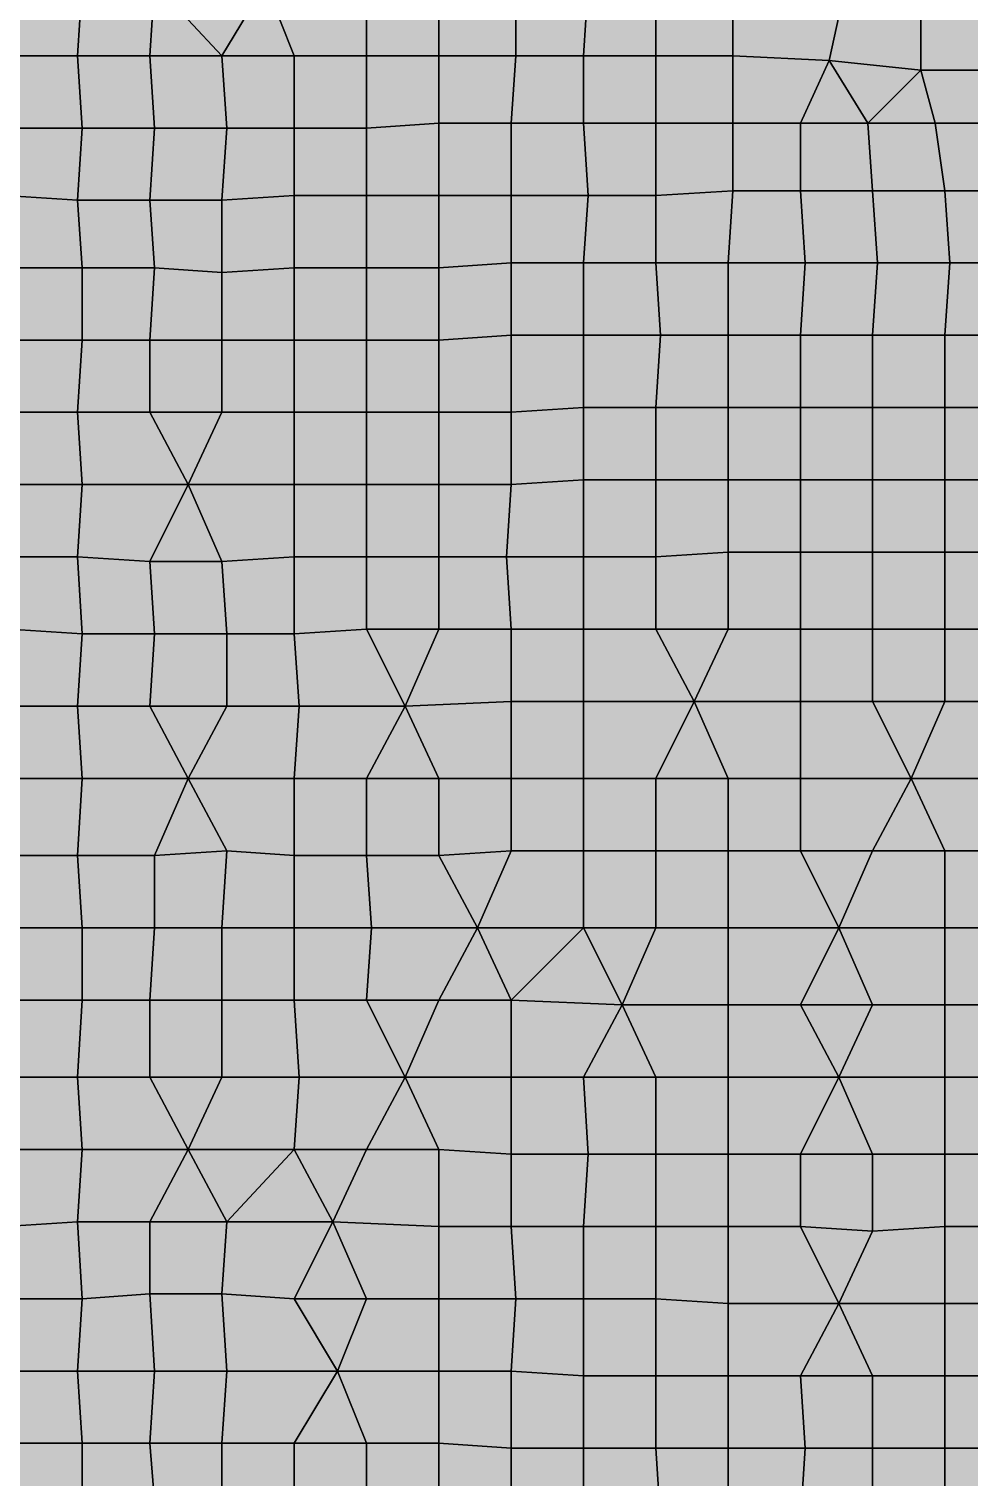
# Model space of a CAD drawing. Header units: metres. Extents: x -7480 to 79269, y -9100 to 45880.
# Drawn here: x 27939 to 31840, y 9900 to 15911 of the extents above; entities that cross this region are included whole.
import ezdxf

# ---------------------------------------------------------------- set-up
doc = ezdxf.new("R2010")
doc.units = ezdxf.units.M
for name, color, linetype in [('COLOR_1', 1, 'Continuous'), ('COLOR_181', 181, 'Continuous'), ('COLOR_3', 3, 'Continuous'), ('COLOR_5', 5, 'Continuous')]:
    doc.layers.add(name, color=color, linetype=linetype)

msp = doc.modelspace()

# ---------------------------------------------------------------- hatches: boundary and pattern name
at = {"layer": 'COLOR_1'}
for points in [[(30540, 15520), (30860, 15520), (30860, 15800), (30540, 15800)], [(30860, 15520), (31140, 15520), (31260, 15780), (30860, 15800)], [(31140, 15520), (31420, 15520), (31260, 15780)], [(30540, 15220), (30860, 15240), (30860, 15520), (30540, 15520)], [(30860, 15240), (31140, 15240), (31140, 15520), (30860, 15520)], [(31140, 15240), (31440, 15240), (31420, 15520), (31140, 15520)], [(31420, 15520), (31440, 15240), (31740, 15240), (31700, 15520)], [(31700, 15520), (31740, 15240), (32040, 15240), (32000, 15520)], [(30840, 14940), (31160, 14940), (31140, 15240), (30860, 15240)], [(31140, 15240), (31160, 14940), (31460, 14940), (31440, 15240)], [(31440, 15240), (31460, 14940), (31760, 14940), (31740, 15240)], [(30240, 14640), (30560, 14640), (30540, 14940), (30240, 14940)], [(30840, 14640), (31140, 14640), (31160, 14940), (30840, 14940)], [(31140, 14640), (31440, 14640), (31460, 14940), (31160, 14940)], [(31440, 14640), (31740, 14640), (31760, 14940), (31460, 14940)], [(31740, 14640), (32040, 14640), (32040, 14940), (31760, 14940)], [(30540, 14340), (30840, 14340), (30840, 14640), (30560, 14640)]]:
    msp.add_hatch(color=256, dxfattribs=at).paths.add_polyline_path(points)
at = {"layer": 'COLOR_181'}
for points in [[(28460, 16100), (28740, 15800), (28920, 16100), (28740, 16380)], [(27840, 15800), (28140, 15800), (28160, 16100), (27860, 16100)], [(28140, 15800), (28440, 15800), (28460, 16100), (28160, 16100)], [(28440, 15800), (28740, 15800), (28460, 16100)], [(28740, 15800), (29040, 15800), (28920, 16100)], [(28920, 16100), (29040, 15800), (29340, 15800), (29340, 16100)], [(29340, 15800), (29640, 15800), (29640, 16100), (29340, 16100)], [(29640, 15800), (29960, 15800), (29960, 16100), (29640, 16100)], [(29960, 15800), (30240, 15800), (30260, 16100), (29960, 16100)], [(30240, 15800), (30540, 15800), (30540, 16100), (30260, 16100)], [(27840, 15800), (27860, 15500), (28160, 15500), (28140, 15800)], [(28140, 15800), (28160, 15500), (28460, 15500), (28440, 15800)], [(28440, 15800), (28460, 15500), (28760, 15500), (28740, 15800)], [(28740, 15800), (28760, 15500), (29040, 15500), (29040, 15800)], [(29040, 15500), (29340, 15500), (29340, 15800), (29040, 15800)], [(29340, 15500), (29640, 15520), (29640, 15800), (29340, 15800)], [(29640, 15520), (29940, 15520), (29960, 15800), (29640, 15800)], [(29940, 15520), (30240, 15520), (30240, 15800), (29960, 15800)], [(30240, 15520), (30540, 15520), (30540, 15800), (30240, 15800)], [(29340, 15220), (29640, 15220), (29640, 15520), (29340, 15500)], [(29640, 15220), (29940, 15220), (29940, 15520), (29640, 15520)], [(29940, 15220), (30260, 15220), (30240, 15520), (29940, 15520)], [(30240, 15520), (30260, 15220), (30540, 15220), (30540, 15520)], [(27840, 15220), (28140, 15200), (28160, 15500), (27860, 15500)], [(28140, 15200), (28440, 15200), (28460, 15500), (28160, 15500)], [(28440, 15200), (28740, 15200), (28760, 15500), (28460, 15500)], [(28740, 15200), (29040, 15220), (29040, 15500), (28760, 15500)], [(29040, 15220), (29340, 15220), (29340, 15500), (29040, 15500)], [(27840, 15220), (27860, 14920), (28160, 14920), (28140, 15200)], [(28740, 14900), (29040, 14920), (29040, 15220), (28740, 15200)], [(29040, 14920), (29340, 14920), (29340, 15220), (29040, 15220)], [(29340, 14920), (29640, 14920), (29640, 15220), (29340, 15220)], [(29640, 14920), (29940, 14940), (29940, 15220), (29640, 15220)], [(29940, 14940), (30240, 14940), (30260, 15220), (29940, 15220)], [(30240, 14940), (30540, 14940), (30540, 15220), (30260, 15220)], [(31740, 15240), (31760, 14940), (32040, 14940), (32040, 15240)], [(28140, 15200), (28160, 14920), (28460, 14920), (28440, 15200)], [(28440, 15200), (28460, 14920), (28740, 14900), (28740, 15200)], [(27860, 14620), (28160, 14620), (28160, 14920), (27860, 14920)], [(28160, 14620), (28440, 14620), (28460, 14920), (28160, 14920)], [(28440, 14620), (28740, 14620), (28740, 14900), (28460, 14920)], [(28740, 14620), (29040, 14620), (29040, 14920), (28740, 14900)], [(29040, 14620), (29340, 14620), (29340, 14920), (29040, 14920)], [(29340, 14620), (29640, 14620), (29640, 14920), (29340, 14920)], [(29640, 14620), (29940, 14640), (29940, 14940), (29640, 14920)], [(29940, 14640), (30240, 14640), (30240, 14940), (29940, 14940)], [(27840, 14320), (28140, 14320), (28160, 14620), (27860, 14620)], [(28140, 14320), (28440, 14320), (28440, 14620), (28160, 14620)], [(28440, 14320), (28740, 14320), (28740, 14620), (28440, 14620)], [(28740, 14320), (29040, 14320), (29040, 14620), (28740, 14620)], [(29040, 14320), (29340, 14320), (29340, 14620), (29040, 14620)], [(29340, 14320), (29640, 14320), (29640, 14620), (29340, 14620)], [(29640, 14320), (29940, 14320), (29940, 14640), (29640, 14620)], [(29940, 14320), (30240, 14340), (30240, 14640), (29940, 14640)], [(30240, 14340), (30540, 14340), (30560, 14640), (30240, 14640)], [(30840, 14340), (31140, 14340), (31140, 14640), (30840, 14640)], [(31140, 14340), (31440, 14340), (31440, 14640), (31140, 14640)], [(31440, 14340), (31740, 14340), (31740, 14640), (31440, 14640)], [(31740, 14340), (32040, 14340), (32040, 14640), (31740, 14640)], [(27840, 14320), (27860, 14020), (28160, 14020), (28140, 14320)], [(28140, 14320), (28160, 14020), (28600, 14020), (28440, 14320)], [(28440, 14320), (28600, 14020), (28740, 14320)], [(28600, 14020), (29040, 14020), (29040, 14320), (28740, 14320)], [(29040, 14020), (29340, 14020), (29340, 14320), (29040, 14320)], [(29340, 14020), (29640, 14020), (29640, 14320), (29340, 14320)], [(29640, 14020), (29940, 14020), (29940, 14320), (29640, 14320)], [(29940, 14020), (30240, 14040), (30240, 14340), (29940, 14320)], [(30240, 14040), (30540, 14040), (30540, 14340), (30240, 14340)], [(30540, 14040), (30840, 14040), (30840, 14340), (30540, 14340)], [(30840, 14040), (31140, 14040), (31140, 14340), (30840, 14340)], [(31140, 14040), (31440, 14040), (31440, 14340), (31140, 14340)], [(31440, 14040), (31740, 14040), (31740, 14340), (31440, 14340)], [(31740, 14040), (32040, 14040), (32040, 14340), (31740, 14340)], [(27680, 13720), (28140, 13720), (28160, 14020), (27860, 14020)], [(28140, 13720), (28440, 13700), (28600, 14020), (28160, 14020)], [(28440, 13700), (28740, 13700), (28600, 14020)], [(28600, 14020), (28740, 13700), (29040, 13720), (29040, 14020)], [(29040, 13720), (29340, 13720), (29340, 14020), (29040, 14020)], [(29340, 13720), (29640, 13720), (29640, 14020), (29340, 14020)], [(29640, 13720), (29920, 13720), (29940, 14020), (29640, 14020)], [(29920, 13720), (30240, 13720), (30240, 14040), (29940, 14020)], [(30240, 13720), (30540, 13720), (30540, 14040), (30240, 14040)], [(30540, 13720), (30840, 13740), (30840, 14040), (30540, 14040)], [(30840, 13740), (31140, 13740), (31140, 14040), (30840, 14040)], [(31140, 13740), (31440, 13740), (31440, 14040), (31140, 14040)], [(31440, 13740), (31740, 13740), (31740, 14040), (31440, 14040)], [(31740, 13740), (32040, 13740), (32040, 14040), (31740, 14040)], [(27680, 13720), (27860, 13420), (28160, 13400), (28140, 13720)], [(28140, 13720), (28160, 13400), (28460, 13400), (28440, 13700)], [(28740, 13700), (28760, 13400), (29040, 13400), (29040, 13720)], [(29040, 13400), (29340, 13420), (29340, 13720), (29040, 13720)], [(29340, 13420), (29640, 13420), (29640, 13720), (29340, 13720)], [(29640, 13420), (29940, 13420), (29920, 13720), (29640, 13720)], [(29920, 13720), (29940, 13420), (30240, 13420), (30240, 13720)], [(30240, 13420), (30540, 13420), (30540, 13720), (30240, 13720)], [(30540, 13420), (30840, 13420), (30840, 13740), (30540, 13720)], [(30840, 13420), (31140, 13420), (31140, 13740), (30840, 13740)], [(31140, 13420), (31440, 13420), (31440, 13740), (31140, 13740)], [(31440, 13420), (31740, 13420), (31740, 13740), (31440, 13740)], [(31740, 13420), (32040, 13420), (32040, 13740), (31740, 13740)], [(28440, 13700), (28460, 13400), (28760, 13400), (28740, 13700)], [(27840, 13100), (28140, 13100), (28160, 13400), (27860, 13420)], [(29040, 13400), (29060, 13100), (29500, 13100), (29340, 13420)], [(29340, 13420), (29500, 13100), (29640, 13420)], [(29500, 13100), (29940, 13120), (29940, 13420), (29640, 13420)], [(29940, 13120), (30240, 13120), (30240, 13420), (29940, 13420)], [(30240, 13120), (30700, 13120), (30540, 13420), (30240, 13420)], [(30540, 13420), (30700, 13120), (30840, 13420)], [(30700, 13120), (31140, 13120), (31140, 13420), (30840, 13420)], [(31140, 13120), (31440, 13120), (31440, 13420), (31140, 13420)], [(31440, 13120), (31740, 13120), (31740, 13420), (31440, 13420)], [(31740, 13120), (32040, 13120), (32040, 13420), (31740, 13420)], [(28140, 13100), (28440, 13100), (28460, 13400), (28160, 13400)], [(28440, 13100), (28760, 13100), (28760, 13400), (28460, 13400)], [(28760, 13100), (29060, 13100), (29040, 13400), (28760, 13400)], [(29500, 13100), (29640, 12800), (29940, 12800), (29940, 13120)], [(29940, 12800), (30240, 12800), (30240, 13120), (29940, 13120)], [(30240, 12800), (30540, 12800), (30700, 13120), (30240, 13120)], [(30540, 12800), (30840, 12800), (30700, 13120)], [(30700, 13120), (30840, 12800), (31140, 12800), (31140, 13120)], [(31140, 12800), (31600, 12800), (31440, 13120), (31140, 13120)], [(31440, 13120), (31600, 12800), (31740, 13120)], [(31600, 12800), (32040, 12800), (32040, 13120), (31740, 13120)], [(27840, 13100), (27860, 12800), (28160, 12800), (28140, 13100)], [(28140, 13100), (28160, 12800), (28600, 12800), (28440, 13100)], [(28440, 13100), (28600, 12800), (28760, 13100)], [(28600, 12800), (29040, 12800), (29060, 13100), (28760, 13100)], [(29040, 12800), (29340, 12800), (29500, 13100), (29060, 13100)], [(29340, 12800), (29640, 12800), (29500, 13100)], [(27860, 12480), (28140, 12480), (28160, 12800), (27860, 12800)], [(28140, 12480), (28460, 12480), (28600, 12800), (28160, 12800)], [(28460, 12480), (28760, 12500), (28600, 12800)], [(28600, 12800), (28760, 12500), (29040, 12480), (29040, 12800)], [(29040, 12480), (29340, 12480), (29340, 12800), (29040, 12800)], [(29340, 12480), (29640, 12480), (29640, 12800), (29340, 12800)], [(29640, 12480), (29940, 12500), (29940, 12800), (29640, 12800)], [(29940, 12500), (30240, 12500), (30240, 12800), (29940, 12800)], [(30240, 12500), (30540, 12500), (30540, 12800), (30240, 12800)], [(30540, 12500), (30840, 12500), (30840, 12800), (30540, 12800)], [(30840, 12500), (31140, 12500), (31140, 12800), (30840, 12800)], [(31140, 12500), (31440, 12500), (31600, 12800), (31140, 12800)], [(31440, 12500), (31740, 12500), (31600, 12800)], [(31600, 12800), (31740, 12500), (32040, 12500), (32040, 12800)], [(27860, 12180), (28160, 12180), (28140, 12480), (27860, 12480)], [(28140, 12480), (28160, 12180), (28460, 12180), (28460, 12480)], [(28460, 12180), (28740, 12180), (28760, 12500), (28460, 12480)], [(28740, 12180), (29040, 12180), (29040, 12480), (28760, 12500)], [(29040, 12180), (29360, 12180), (29340, 12480), (29040, 12480)], [(29340, 12480), (29360, 12180), (29800, 12180), (29640, 12480)], [(29640, 12480), (29800, 12180), (29940, 12500)], [(29800, 12180), (30240, 12180), (30240, 12500), (29940, 12500)], [(30240, 12180), (30540, 12180), (30540, 12500), (30240, 12500)], [(30540, 12180), (30840, 12180), (30840, 12500), (30540, 12500)], [(30840, 12180), (31300, 12180), (31140, 12500), (30840, 12500)], [(31140, 12500), (31300, 12180), (31440, 12500)], [(31300, 12180), (31740, 12180), (31740, 12500), (31440, 12500)], [(31740, 12180), (32040, 12180), (32040, 12500), (31740, 12500)], [(27860, 11880), (28160, 11880), (28160, 12180), (27860, 12180)], [(28160, 11880), (28440, 11880), (28460, 12180), (28160, 12180)], [(28440, 11880), (28740, 11880), (28740, 12180), (28460, 12180)], [(28740, 11880), (29040, 11880), (29040, 12180), (28740, 12180)], [(29040, 11880), (29340, 11880), (29360, 12180), (29040, 12180)], [(29340, 11880), (29640, 11880), (29800, 12180), (29360, 12180)], [(29640, 11880), (29940, 11880), (29800, 12180)], [(29800, 12180), (29940, 11880), (30240, 12180)], [(29940, 11880), (30400, 11860), (30240, 12180)], [(30240, 12180), (30400, 11860), (30540, 12180)], [(30400, 11860), (30840, 11860), (30840, 12180), (30540, 12180)], [(30840, 11860), (31140, 11860), (31300, 12180), (30840, 12180)], [(31140, 11860), (31440, 11860), (31300, 12180)], [(31300, 12180), (31440, 11860), (31740, 11860), (31740, 12180)], [(31740, 11860), (32040, 11860), (32040, 12180), (31740, 12180)], [(27840, 11560), (28140, 11560), (28160, 11880), (27860, 11880)], [(28140, 11560), (28440, 11560), (28440, 11880), (28160, 11880)], [(28440, 11560), (28740, 11560), (28740, 11880), (28440, 11880)], [(28740, 11560), (29060, 11560), (29040, 11880), (28740, 11880)], [(29040, 11880), (29060, 11560), (29500, 11560), (29340, 11880)], [(29340, 11880), (29500, 11560), (29640, 11880)], [(29500, 11560), (29940, 11560), (29940, 11880), (29640, 11880)], [(29940, 11560), (30240, 11560), (30400, 11860), (29940, 11880)], [(30240, 11560), (30540, 11560), (30400, 11860)], [(30400, 11860), (30540, 11560), (30840, 11560), (30840, 11860)], [(30840, 11560), (31300, 11560), (31140, 11860), (30840, 11860)], [(31140, 11860), (31300, 11560), (31440, 11860)], [(31300, 11560), (31740, 11560), (31740, 11860), (31440, 11860)], [(31740, 11560), (32040, 11560), (32040, 11860), (31740, 11860)], [(27840, 11560), (27860, 11260), (28160, 11260), (28140, 11560)], [(28140, 11560), (28160, 11260), (28600, 11260), (28440, 11560)], [(28440, 11560), (28600, 11260), (28740, 11560)], [(28600, 11260), (29040, 11260), (29060, 11560), (28740, 11560)], [(29040, 11260), (29340, 11260), (29500, 11560), (29060, 11560)], [(29340, 11260), (29640, 11260), (29500, 11560)], [(29500, 11560), (29640, 11260), (29940, 11240), (29940, 11560)], [(29940, 11240), (30260, 11240), (30240, 11560), (29940, 11560)], [(30240, 11560), (30260, 11240), (30540, 11240), (30540, 11560)], [(30540, 11240), (30840, 11240), (30840, 11560), (30540, 11560)], [(30840, 11240), (31140, 11240), (31300, 11560), (30840, 11560)], [(31140, 11240), (31440, 11240), (31300, 11560)], [(31300, 11560), (31440, 11240), (31740, 11240), (31740, 11560)], [(31740, 11240), (32040, 11240), (32040, 11560), (31740, 11560)], [(27840, 10940), (28140, 10960), (28160, 11260), (27860, 11260)], [(28140, 10960), (28440, 10960), (28600, 11260), (28160, 11260)], [(28440, 10960), (28760, 10960), (28600, 11260)], [(28600, 11260), (28760, 10960), (29040, 11260)], [(28760, 10960), (29200, 10960), (29040, 11260)], [(29040, 11260), (29200, 10960), (29340, 11260)], [(29200, 10960), (29640, 10940), (29640, 11260), (29340, 11260)], [(29640, 10940), (29940, 10940), (29940, 11240), (29640, 11260)], [(29940, 10940), (30240, 10940), (30260, 11240), (29940, 11240)], [(30240, 10940), (30540, 10940), (30540, 11240), (30260, 11240)], [(30540, 10940), (30840, 10940), (30840, 11240), (30540, 11240)], [(30840, 10940), (31140, 10940), (31140, 11240), (30840, 11240)], [(31140, 10940), (31440, 10920), (31440, 11240), (31140, 11240)], [(31440, 10920), (31740, 10940), (31740, 11240), (31440, 11240)], [(31740, 10940), (32040, 10940), (32040, 11240), (31740, 11240)], [(27840, 10940), (27860, 10640), (28160, 10640), (28140, 10960)], [(28140, 10960), (28160, 10640), (28440, 10660), (28440, 10960)], [(28440, 10660), (28740, 10660), (28760, 10960), (28440, 10960)], [(28740, 10660), (29040, 10640), (29200, 10960), (28760, 10960)], [(29040, 10640), (29340, 10640), (29200, 10960)], [(29200, 10960), (29340, 10640), (29640, 10640), (29640, 10940)], [(29640, 10640), (29960, 10640), (29940, 10940), (29640, 10940)], [(29940, 10940), (29960, 10640), (30240, 10640), (30240, 10940)], [(30240, 10640), (30540, 10640), (30540, 10940), (30240, 10940)], [(30540, 10640), (30840, 10620), (30840, 10940), (30540, 10940)], [(30840, 10620), (31300, 10620), (31140, 10940), (30840, 10940)], [(31140, 10940), (31300, 10620), (31440, 10920)], [(31300, 10620), (31740, 10620), (31740, 10940), (31440, 10920)], [(31740, 10620), (32040, 10620), (32040, 10940), (31740, 10940)], [(28140, 10340), (28460, 10340), (28440, 10660), (28160, 10640)], [(28440, 10660), (28460, 10340), (28760, 10340), (28740, 10660)], [(28740, 10660), (28760, 10340), (29220, 10340), (29040, 10640)], [(27840, 10340), (28140, 10340), (28160, 10640), (27860, 10640)], [(29040, 10640), (29220, 10340), (29340, 10640)], [(29220, 10340), (29640, 10340), (29640, 10640), (29340, 10640)], [(29640, 10340), (29940, 10340), (29960, 10640), (29640, 10640)], [(29940, 10340), (30240, 10320), (30240, 10640), (29960, 10640)], [(30240, 10320), (30540, 10320), (30540, 10640), (30240, 10640)], [(30540, 10320), (30840, 10320), (30840, 10620), (30540, 10640)], [(30840, 10320), (31140, 10320), (31300, 10620), (30840, 10620)], [(31140, 10320), (31440, 10320), (31300, 10620)], [(31300, 10620), (31440, 10320), (31740, 10320), (31740, 10620)], [(31740, 10320), (32060, 10320), (32040, 10620), (31740, 10620)], [(27840, 10340), (27860, 10040), (28160, 10040), (28140, 10340)], [(28140, 10340), (28160, 10040), (28440, 10040), (28460, 10340)], [(28440, 10040), (28740, 10040), (28760, 10340), (28460, 10340)], [(28740, 10040), (29040, 10040), (29220, 10340), (28760, 10340)], [(29040, 10040), (29340, 10040), (29220, 10340)], [(29220, 10340), (29340, 10040), (29640, 10040), (29640, 10340)], [(29640, 10040), (29940, 10020), (29940, 10340), (29640, 10340)], [(29940, 10020), (30240, 10020), (30240, 10320), (29940, 10340)], [(30240, 10020), (30540, 10020), (30540, 10320), (30240, 10320)], [(30540, 10020), (30840, 10020), (30840, 10320), (30540, 10320)], [(30840, 10020), (31160, 10020), (31140, 10320), (30840, 10320)], [(31140, 10320), (31160, 10020), (31440, 10020), (31440, 10320)], [(31440, 10020), (31740, 10020), (31740, 10320), (31440, 10320)], [(31740, 10020), (32040, 10020), (32060, 10320), (31740, 10320)], [(27840, 9740), (28160, 9740), (28160, 10040), (27860, 10040)], [(28160, 9740), (28460, 9800), (28440, 10040), (28160, 10040)], [(28440, 10040), (28460, 9800), (28740, 9740), (28740, 10040)], [(28740, 9740), (29040, 9740), (29040, 10040), (28740, 10040)], [(29040, 9740), (29340, 9740), (29340, 10040), (29040, 10040)], [(29340, 9740), (29640, 9740), (29640, 10040), (29340, 10040)], [(29640, 9740), (29940, 9720), (29940, 10020), (29640, 10040)], [(29940, 9720), (30240, 9720), (30240, 10020), (29940, 10020)], [(30240, 9720), (30560, 9720), (30540, 10020), (30240, 10020)], [(30540, 10020), (30560, 9720), (30840, 9720), (30840, 10020)], [(30840, 9720), (31140, 9720), (31160, 10020), (30840, 10020)], [(31140, 9720), (31440, 9720), (31440, 10020), (31160, 10020)], [(31440, 9720), (31740, 9720), (31740, 10020), (31440, 10020)], [(31740, 9720), (32060, 9720), (32040, 10020), (31740, 10020)]]:
    msp.add_hatch(color=256, dxfattribs=at).paths.add_polyline_path(points)
at = {"layer": 'COLOR_3'}
for points in [[(30540, 15800), (30860, 15800), (30860, 16100), (30540, 16100)], [(30860, 15800), (31260, 15780), (31320, 16060), (30860, 16100)], [(31260, 15780), (31420, 15520), (31640, 15740)], [(31420, 15520), (31700, 15520), (31640, 15740)], [(31640, 15740), (31700, 15520), (32000, 15520), (31920, 15740)], [(30540, 14940), (30840, 14940), (30860, 15240), (30540, 15220)], [(30540, 14940), (30560, 14640), (30840, 14640), (30840, 14940)]]:
    msp.add_hatch(color=256, dxfattribs=at).paths.add_polyline_path(points)
at = {"layer": 'COLOR_5'}
for points in [[(31260, 15780), (31640, 15740), (31640, 16040), (31320, 16060)], [(31640, 15740), (31920, 15740), (31920, 16040), (31640, 16040)]]:
    msp.add_hatch(color=256, dxfattribs=at).paths.add_polyline_path(points)

# ---------------------------------------------------------------- linework, layer by layer
at = {"layer": 'COLOR_1'}
for points in [[(30540, 15520), (30860, 15520), (30860, 15800), (30540, 15800)], [(30860, 15520), (31140, 15520), (31260, 15780), (30860, 15800)], [(31140, 15520), (31420, 15520), (31260, 15780)], [(30540, 15220), (30860, 15240), (30860, 15520), (30540, 15520)], [(30860, 15240), (31140, 15240), (31140, 15520), (30860, 15520)], [(31140, 15240), (31440, 15240), (31420, 15520), (31140, 15520)], [(31420, 15520), (31440, 15240), (31740, 15240), (31700, 15520)], [(31700, 15520), (31740, 15240), (32040, 15240), (32000, 15520)], [(30840, 14940), (31160, 14940), (31140, 15240), (30860, 15240)], [(31140, 15240), (31160, 14940), (31460, 14940), (31440, 15240)], [(31440, 15240), (31460, 14940), (31760, 14940), (31740, 15240)], [(30240, 14640), (30560, 14640), (30540, 14940), (30240, 14940)], [(30840, 14640), (31140, 14640), (31160, 14940), (30840, 14940)], [(31140, 14640), (31440, 14640), (31460, 14940), (31160, 14940)], [(31440, 14640), (31740, 14640), (31760, 14940), (31460, 14940)], [(31740, 14640), (32040, 14640), (32040, 14940), (31760, 14940)], [(30540, 14340), (30840, 14340), (30840, 14640), (30560, 14640)]]:
    msp.add_lwpolyline(points, close=True, dxfattribs=at)
at = {"layer": 'COLOR_181'}
for points in [[(28460, 16100), (28740, 15800), (28920, 16100), (28740, 16380)], [(27840, 15800), (28140, 15800), (28160, 16100), (27860, 16100)], [(28140, 15800), (28440, 15800), (28460, 16100), (28160, 16100)], [(28440, 15800), (28740, 15800), (28460, 16100)], [(28740, 15800), (29040, 15800), (28920, 16100)], [(28920, 16100), (29040, 15800), (29340, 15800), (29340, 16100)], [(29340, 15800), (29640, 15800), (29640, 16100), (29340, 16100)], [(29640, 15800), (29960, 15800), (29960, 16100), (29640, 16100)], [(29960, 15800), (30240, 15800), (30260, 16100), (29960, 16100)], [(30240, 15800), (30540, 15800), (30540, 16100), (30260, 16100)], [(27840, 15800), (27860, 15500), (28160, 15500), (28140, 15800)], [(28140, 15800), (28160, 15500), (28460, 15500), (28440, 15800)], [(28440, 15800), (28460, 15500), (28760, 15500), (28740, 15800)], [(28740, 15800), (28760, 15500), (29040, 15500), (29040, 15800)], [(29040, 15500), (29340, 15500), (29340, 15800), (29040, 15800)], [(29340, 15500), (29640, 15520), (29640, 15800), (29340, 15800)], [(29640, 15520), (29940, 15520), (29960, 15800), (29640, 15800)], [(29940, 15520), (30240, 15520), (30240, 15800), (29960, 15800)], [(30240, 15520), (30540, 15520), (30540, 15800), (30240, 15800)], [(29340, 15220), (29640, 15220), (29640, 15520), (29340, 15500)], [(29640, 15220), (29940, 15220), (29940, 15520), (29640, 15520)], [(29940, 15220), (30260, 15220), (30240, 15520), (29940, 15520)], [(30240, 15520), (30260, 15220), (30540, 15220), (30540, 15520)], [(27840, 15220), (28140, 15200), (28160, 15500), (27860, 15500)], [(28140, 15200), (28440, 15200), (28460, 15500), (28160, 15500)], [(28440, 15200), (28740, 15200), (28760, 15500), (28460, 15500)], [(28740, 15200), (29040, 15220), (29040, 15500), (28760, 15500)], [(29040, 15220), (29340, 15220), (29340, 15500), (29040, 15500)], [(27840, 15220), (27860, 14920), (28160, 14920), (28140, 15200)], [(28740, 14900), (29040, 14920), (29040, 15220), (28740, 15200)], [(29040, 14920), (29340, 14920), (29340, 15220), (29040, 15220)], [(29340, 14920), (29640, 14920), (29640, 15220), (29340, 15220)], [(29640, 14920), (29940, 14940), (29940, 15220), (29640, 15220)], [(29940, 14940), (30240, 14940), (30260, 15220), (29940, 15220)], [(30240, 14940), (30540, 14940), (30540, 15220), (30260, 15220)], [(31740, 15240), (31760, 14940), (32040, 14940), (32040, 15240)], [(28140, 15200), (28160, 14920), (28460, 14920), (28440, 15200)], [(28440, 15200), (28460, 14920), (28740, 14900), (28740, 15200)], [(27860, 14620), (28160, 14620), (28160, 14920), (27860, 14920)], [(28160, 14620), (28440, 14620), (28460, 14920), (28160, 14920)], [(28440, 14620), (28740, 14620), (28740, 14900), (28460, 14920)], [(28740, 14620), (29040, 14620), (29040, 14920), (28740, 14900)], [(29040, 14620), (29340, 14620), (29340, 14920), (29040, 14920)], [(29340, 14620), (29640, 14620), (29640, 14920), (29340, 14920)], [(29640, 14620), (29940, 14640), (29940, 14940), (29640, 14920)], [(29940, 14640), (30240, 14640), (30240, 14940), (29940, 14940)], [(27840, 14320), (28140, 14320), (28160, 14620), (27860, 14620)], [(28140, 14320), (28440, 14320), (28440, 14620), (28160, 14620)], [(28440, 14320), (28740, 14320), (28740, 14620), (28440, 14620)], [(28740, 14320), (29040, 14320), (29040, 14620), (28740, 14620)], [(29040, 14320), (29340, 14320), (29340, 14620), (29040, 14620)], [(29340, 14320), (29640, 14320), (29640, 14620), (29340, 14620)], [(29640, 14320), (29940, 14320), (29940, 14640), (29640, 14620)], [(29940, 14320), (30240, 14340), (30240, 14640), (29940, 14640)], [(30240, 14340), (30540, 14340), (30560, 14640), (30240, 14640)], [(30840, 14340), (31140, 14340), (31140, 14640), (30840, 14640)], [(31140, 14340), (31440, 14340), (31440, 14640), (31140, 14640)], [(31440, 14340), (31740, 14340), (31740, 14640), (31440, 14640)], [(31740, 14340), (32040, 14340), (32040, 14640), (31740, 14640)], [(27840, 14320), (27860, 14020), (28160, 14020), (28140, 14320)], [(28140, 14320), (28160, 14020), (28600, 14020), (28440, 14320)], [(28440, 14320), (28600, 14020), (28740, 14320)], [(28600, 14020), (29040, 14020), (29040, 14320), (28740, 14320)], [(29040, 14020), (29340, 14020), (29340, 14320), (29040, 14320)], [(29340, 14020), (29640, 14020), (29640, 14320), (29340, 14320)], [(29640, 14020), (29940, 14020), (29940, 14320), (29640, 14320)], [(29940, 14020), (30240, 14040), (30240, 14340), (29940, 14320)], [(30240, 14040), (30540, 14040), (30540, 14340), (30240, 14340)], [(30540, 14040), (30840, 14040), (30840, 14340), (30540, 14340)], [(30840, 14040), (31140, 14040), (31140, 14340), (30840, 14340)], [(31140, 14040), (31440, 14040), (31440, 14340), (31140, 14340)], [(31440, 14040), (31740, 14040), (31740, 14340), (31440, 14340)], [(31740, 14040), (32040, 14040), (32040, 14340), (31740, 14340)], [(27680, 13720), (28140, 13720), (28160, 14020), (27860, 14020)], [(28140, 13720), (28440, 13700), (28600, 14020), (28160, 14020)], [(28440, 13700), (28740, 13700), (28600, 14020)], [(28600, 14020), (28740, 13700), (29040, 13720), (29040, 14020)], [(29040, 13720), (29340, 13720), (29340, 14020), (29040, 14020)], [(29340, 13720), (29640, 13720), (29640, 14020), (29340, 14020)], [(29640, 13720), (29920, 13720), (29940, 14020), (29640, 14020)], [(29920, 13720), (30240, 13720), (30240, 14040), (29940, 14020)], [(30240, 13720), (30540, 13720), (30540, 14040), (30240, 14040)], [(30540, 13720), (30840, 13740), (30840, 14040), (30540, 14040)], [(30840, 13740), (31140, 13740), (31140, 14040), (30840, 14040)], [(31140, 13740), (31440, 13740), (31440, 14040), (31140, 14040)], [(31440, 13740), (31740, 13740), (31740, 14040), (31440, 14040)], [(31740, 13740), (32040, 13740), (32040, 14040), (31740, 14040)], [(27680, 13720), (27860, 13420), (28160, 13400), (28140, 13720)], [(28140, 13720), (28160, 13400), (28460, 13400), (28440, 13700)], [(28740, 13700), (28760, 13400), (29040, 13400), (29040, 13720)], [(29040, 13400), (29340, 13420), (29340, 13720), (29040, 13720)], [(29340, 13420), (29640, 13420), (29640, 13720), (29340, 13720)], [(29640, 13420), (29940, 13420), (29920, 13720), (29640, 13720)], [(29920, 13720), (29940, 13420), (30240, 13420), (30240, 13720)], [(30240, 13420), (30540, 13420), (30540, 13720), (30240, 13720)], [(30540, 13420), (30840, 13420), (30840, 13740), (30540, 13720)], [(30840, 13420), (31140, 13420), (31140, 13740), (30840, 13740)], [(31140, 13420), (31440, 13420), (31440, 13740), (31140, 13740)], [(31440, 13420), (31740, 13420), (31740, 13740), (31440, 13740)], [(31740, 13420), (32040, 13420), (32040, 13740), (31740, 13740)], [(28440, 13700), (28460, 13400), (28760, 13400), (28740, 13700)], [(27840, 13100), (28140, 13100), (28160, 13400), (27860, 13420)], [(29040, 13400), (29060, 13100), (29500, 13100), (29340, 13420)], [(29340, 13420), (29500, 13100), (29640, 13420)], [(29500, 13100), (29940, 13120), (29940, 13420), (29640, 13420)], [(29940, 13120), (30240, 13120), (30240, 13420), (29940, 13420)], [(30240, 13120), (30700, 13120), (30540, 13420), (30240, 13420)], [(30540, 13420), (30700, 13120), (30840, 13420)], [(30700, 13120), (31140, 13120), (31140, 13420), (30840, 13420)], [(31140, 13120), (31440, 13120), (31440, 13420), (31140, 13420)], [(31440, 13120), (31740, 13120), (31740, 13420), (31440, 13420)], [(31740, 13120), (32040, 13120), (32040, 13420), (31740, 13420)], [(28140, 13100), (28440, 13100), (28460, 13400), (28160, 13400)], [(28440, 13100), (28760, 13100), (28760, 13400), (28460, 13400)], [(28760, 13100), (29060, 13100), (29040, 13400), (28760, 13400)], [(29500, 13100), (29640, 12800), (29940, 12800), (29940, 13120)], [(29940, 12800), (30240, 12800), (30240, 13120), (29940, 13120)], [(30240, 12800), (30540, 12800), (30700, 13120), (30240, 13120)], [(30540, 12800), (30840, 12800), (30700, 13120)], [(30700, 13120), (30840, 12800), (31140, 12800), (31140, 13120)], [(31140, 12800), (31600, 12800), (31440, 13120), (31140, 13120)], [(31440, 13120), (31600, 12800), (31740, 13120)], [(31600, 12800), (32040, 12800), (32040, 13120), (31740, 13120)], [(27840, 13100), (27860, 12800), (28160, 12800), (28140, 13100)], [(28140, 13100), (28160, 12800), (28600, 12800), (28440, 13100)], [(28440, 13100), (28600, 12800), (28760, 13100)], [(28600, 12800), (29040, 12800), (29060, 13100), (28760, 13100)], [(29040, 12800), (29340, 12800), (29500, 13100), (29060, 13100)], [(29340, 12800), (29640, 12800), (29500, 13100)], [(27860, 12480), (28140, 12480), (28160, 12800), (27860, 12800)], [(28140, 12480), (28460, 12480), (28600, 12800), (28160, 12800)], [(28460, 12480), (28760, 12500), (28600, 12800)], [(28600, 12800), (28760, 12500), (29040, 12480), (29040, 12800)], [(29040, 12480), (29340, 12480), (29340, 12800), (29040, 12800)], [(29340, 12480), (29640, 12480), (29640, 12800), (29340, 12800)], [(29640, 12480), (29940, 12500), (29940, 12800), (29640, 12800)], [(29940, 12500), (30240, 12500), (30240, 12800), (29940, 12800)], [(30240, 12500), (30540, 12500), (30540, 12800), (30240, 12800)], [(30540, 12500), (30840, 12500), (30840, 12800), (30540, 12800)], [(30840, 12500), (31140, 12500), (31140, 12800), (30840, 12800)], [(31140, 12500), (31440, 12500), (31600, 12800), (31140, 12800)], [(31440, 12500), (31740, 12500), (31600, 12800)], [(31600, 12800), (31740, 12500), (32040, 12500), (32040, 12800)], [(27860, 12180), (28160, 12180), (28140, 12480), (27860, 12480)], [(28140, 12480), (28160, 12180), (28460, 12180), (28460, 12480)], [(28460, 12180), (28740, 12180), (28760, 12500), (28460, 12480)], [(28740, 12180), (29040, 12180), (29040, 12480), (28760, 12500)], [(29040, 12180), (29360, 12180), (29340, 12480), (29040, 12480)], [(29340, 12480), (29360, 12180), (29800, 12180), (29640, 12480)], [(29640, 12480), (29800, 12180), (29940, 12500)], [(29800, 12180), (30240, 12180), (30240, 12500), (29940, 12500)], [(30240, 12180), (30540, 12180), (30540, 12500), (30240, 12500)], [(30540, 12180), (30840, 12180), (30840, 12500), (30540, 12500)], [(30840, 12180), (31300, 12180), (31140, 12500), (30840, 12500)], [(31140, 12500), (31300, 12180), (31440, 12500)], [(31300, 12180), (31740, 12180), (31740, 12500), (31440, 12500)], [(31740, 12180), (32040, 12180), (32040, 12500), (31740, 12500)], [(27860, 11880), (28160, 11880), (28160, 12180), (27860, 12180)], [(28160, 11880), (28440, 11880), (28460, 12180), (28160, 12180)], [(28440, 11880), (28740, 11880), (28740, 12180), (28460, 12180)], [(28740, 11880), (29040, 11880), (29040, 12180), (28740, 12180)], [(29040, 11880), (29340, 11880), (29360, 12180), (29040, 12180)], [(29340, 11880), (29640, 11880), (29800, 12180), (29360, 12180)], [(29640, 11880), (29940, 11880), (29800, 12180)], [(29800, 12180), (29940, 11880), (30240, 12180)], [(29940, 11880), (30400, 11860), (30240, 12180)], [(30240, 12180), (30400, 11860), (30540, 12180)], [(30400, 11860), (30840, 11860), (30840, 12180), (30540, 12180)], [(30840, 11860), (31140, 11860), (31300, 12180), (30840, 12180)], [(31140, 11860), (31440, 11860), (31300, 12180)], [(31300, 12180), (31440, 11860), (31740, 11860), (31740, 12180)], [(31740, 11860), (32040, 11860), (32040, 12180), (31740, 12180)], [(27840, 11560), (28140, 11560), (28160, 11880), (27860, 11880)], [(28140, 11560), (28440, 11560), (28440, 11880), (28160, 11880)], [(28440, 11560), (28740, 11560), (28740, 11880), (28440, 11880)], [(28740, 11560), (29060, 11560), (29040, 11880), (28740, 11880)], [(29040, 11880), (29060, 11560), (29500, 11560), (29340, 11880)], [(29340, 11880), (29500, 11560), (29640, 11880)], [(29500, 11560), (29940, 11560), (29940, 11880), (29640, 11880)], [(29940, 11560), (30240, 11560), (30400, 11860), (29940, 11880)], [(30240, 11560), (30540, 11560), (30400, 11860)], [(30400, 11860), (30540, 11560), (30840, 11560), (30840, 11860)], [(30840, 11560), (31300, 11560), (31140, 11860), (30840, 11860)], [(31140, 11860), (31300, 11560), (31440, 11860)], [(31300, 11560), (31740, 11560), (31740, 11860), (31440, 11860)], [(31740, 11560), (32040, 11560), (32040, 11860), (31740, 11860)], [(27840, 11560), (27860, 11260), (28160, 11260), (28140, 11560)], [(28140, 11560), (28160, 11260), (28600, 11260), (28440, 11560)], [(28440, 11560), (28600, 11260), (28740, 11560)], [(28600, 11260), (29040, 11260), (29060, 11560), (28740, 11560)], [(29040, 11260), (29340, 11260), (29500, 11560), (29060, 11560)], [(29340, 11260), (29640, 11260), (29500, 11560)], [(29500, 11560), (29640, 11260), (29940, 11240), (29940, 11560)], [(29940, 11240), (30260, 11240), (30240, 11560), (29940, 11560)], [(30240, 11560), (30260, 11240), (30540, 11240), (30540, 11560)], [(30540, 11240), (30840, 11240), (30840, 11560), (30540, 11560)], [(30840, 11240), (31140, 11240), (31300, 11560), (30840, 11560)], [(31140, 11240), (31440, 11240), (31300, 11560)], [(31300, 11560), (31440, 11240), (31740, 11240), (31740, 11560)], [(31740, 11240), (32040, 11240), (32040, 11560), (31740, 11560)], [(27840, 10940), (28140, 10960), (28160, 11260), (27860, 11260)], [(28140, 10960), (28440, 10960), (28600, 11260), (28160, 11260)], [(28440, 10960), (28760, 10960), (28600, 11260)], [(28600, 11260), (28760, 10960), (29040, 11260)], [(28760, 10960), (29200, 10960), (29040, 11260)], [(29040, 11260), (29200, 10960), (29340, 11260)], [(29200, 10960), (29640, 10940), (29640, 11260), (29340, 11260)], [(29640, 10940), (29940, 10940), (29940, 11240), (29640, 11260)], [(29940, 10940), (30240, 10940), (30260, 11240), (29940, 11240)], [(30240, 10940), (30540, 10940), (30540, 11240), (30260, 11240)], [(30540, 10940), (30840, 10940), (30840, 11240), (30540, 11240)], [(30840, 10940), (31140, 10940), (31140, 11240), (30840, 11240)], [(31140, 10940), (31440, 10920), (31440, 11240), (31140, 11240)], [(31440, 10920), (31740, 10940), (31740, 11240), (31440, 11240)], [(31740, 10940), (32040, 10940), (32040, 11240), (31740, 11240)], [(27840, 10940), (27860, 10640), (28160, 10640), (28140, 10960)], [(28140, 10960), (28160, 10640), (28440, 10660), (28440, 10960)], [(28440, 10660), (28740, 10660), (28760, 10960), (28440, 10960)], [(28740, 10660), (29040, 10640), (29200, 10960), (28760, 10960)], [(29040, 10640), (29340, 10640), (29200, 10960)], [(29200, 10960), (29340, 10640), (29640, 10640), (29640, 10940)], [(29640, 10640), (29960, 10640), (29940, 10940), (29640, 10940)], [(29940, 10940), (29960, 10640), (30240, 10640), (30240, 10940)], [(30240, 10640), (30540, 10640), (30540, 10940), (30240, 10940)], [(30540, 10640), (30840, 10620), (30840, 10940), (30540, 10940)], [(30840, 10620), (31300, 10620), (31140, 10940), (30840, 10940)], [(31140, 10940), (31300, 10620), (31440, 10920)], [(31300, 10620), (31740, 10620), (31740, 10940), (31440, 10920)], [(31740, 10620), (32040, 10620), (32040, 10940), (31740, 10940)], [(28140, 10340), (28460, 10340), (28440, 10660), (28160, 10640)], [(28440, 10660), (28460, 10340), (28760, 10340), (28740, 10660)], [(28740, 10660), (28760, 10340), (29220, 10340), (29040, 10640)], [(27840, 10340), (28140, 10340), (28160, 10640), (27860, 10640)], [(29040, 10640), (29220, 10340), (29340, 10640)], [(29220, 10340), (29640, 10340), (29640, 10640), (29340, 10640)], [(29640, 10340), (29940, 10340), (29960, 10640), (29640, 10640)], [(29940, 10340), (30240, 10320), (30240, 10640), (29960, 10640)], [(30240, 10320), (30540, 10320), (30540, 10640), (30240, 10640)], [(30540, 10320), (30840, 10320), (30840, 10620), (30540, 10640)], [(30840, 10320), (31140, 10320), (31300, 10620), (30840, 10620)], [(31140, 10320), (31440, 10320), (31300, 10620)], [(31300, 10620), (31440, 10320), (31740, 10320), (31740, 10620)], [(31740, 10320), (32060, 10320), (32040, 10620), (31740, 10620)], [(27840, 10340), (27860, 10040), (28160, 10040), (28140, 10340)], [(28140, 10340), (28160, 10040), (28440, 10040), (28460, 10340)], [(28440, 10040), (28740, 10040), (28760, 10340), (28460, 10340)], [(28740, 10040), (29040, 10040), (29220, 10340), (28760, 10340)], [(29040, 10040), (29340, 10040), (29220, 10340)], [(29220, 10340), (29340, 10040), (29640, 10040), (29640, 10340)], [(29640, 10040), (29940, 10020), (29940, 10340), (29640, 10340)], [(29940, 10020), (30240, 10020), (30240, 10320), (29940, 10340)], [(30240, 10020), (30540, 10020), (30540, 10320), (30240, 10320)], [(30540, 10020), (30840, 10020), (30840, 10320), (30540, 10320)], [(30840, 10020), (31160, 10020), (31140, 10320), (30840, 10320)], [(31140, 10320), (31160, 10020), (31440, 10020), (31440, 10320)], [(31440, 10020), (31740, 10020), (31740, 10320), (31440, 10320)], [(31740, 10020), (32040, 10020), (32060, 10320), (31740, 10320)], [(27840, 9740), (28160, 9740), (28160, 10040), (27860, 10040)], [(28160, 9740), (28460, 9800), (28440, 10040), (28160, 10040)], [(28440, 10040), (28460, 9800), (28740, 9740), (28740, 10040)], [(28740, 9740), (29040, 9740), (29040, 10040), (28740, 10040)], [(29040, 9740), (29340, 9740), (29340, 10040), (29040, 10040)], [(29340, 9740), (29640, 9740), (29640, 10040), (29340, 10040)], [(29640, 9740), (29940, 9720), (29940, 10020), (29640, 10040)], [(29940, 9720), (30240, 9720), (30240, 10020), (29940, 10020)], [(30240, 9720), (30560, 9720), (30540, 10020), (30240, 10020)], [(30540, 10020), (30560, 9720), (30840, 9720), (30840, 10020)], [(30840, 9720), (31140, 9720), (31160, 10020), (30840, 10020)], [(31140, 9720), (31440, 9720), (31440, 10020), (31160, 10020)], [(31440, 9720), (31740, 9720), (31740, 10020), (31440, 10020)], [(31740, 9720), (32060, 9720), (32040, 10020), (31740, 10020)]]:
    msp.add_lwpolyline(points, close=True, dxfattribs=at)
at = {"layer": 'COLOR_3'}
for points in [[(30540, 15800), (30860, 15800), (30860, 16100), (30540, 16100)], [(30860, 15800), (31260, 15780), (31320, 16060), (30860, 16100)], [(31260, 15780), (31420, 15520), (31640, 15740)], [(31420, 15520), (31700, 15520), (31640, 15740)], [(31640, 15740), (31700, 15520), (32000, 15520), (31920, 15740)], [(30540, 14940), (30840, 14940), (30860, 15240), (30540, 15220)], [(30540, 14940), (30560, 14640), (30840, 14640), (30840, 14940)]]:
    msp.add_lwpolyline(points, close=True, dxfattribs=at)
at = {"layer": 'COLOR_5'}
for points in [[(31260, 15780), (31640, 15740), (31640, 16040), (31320, 16060)], [(31640, 15740), (31920, 15740), (31920, 16040), (31640, 16040)]]:
    msp.add_lwpolyline(points, close=True, dxfattribs=at)

doc.saveas('drawing.dxf')
